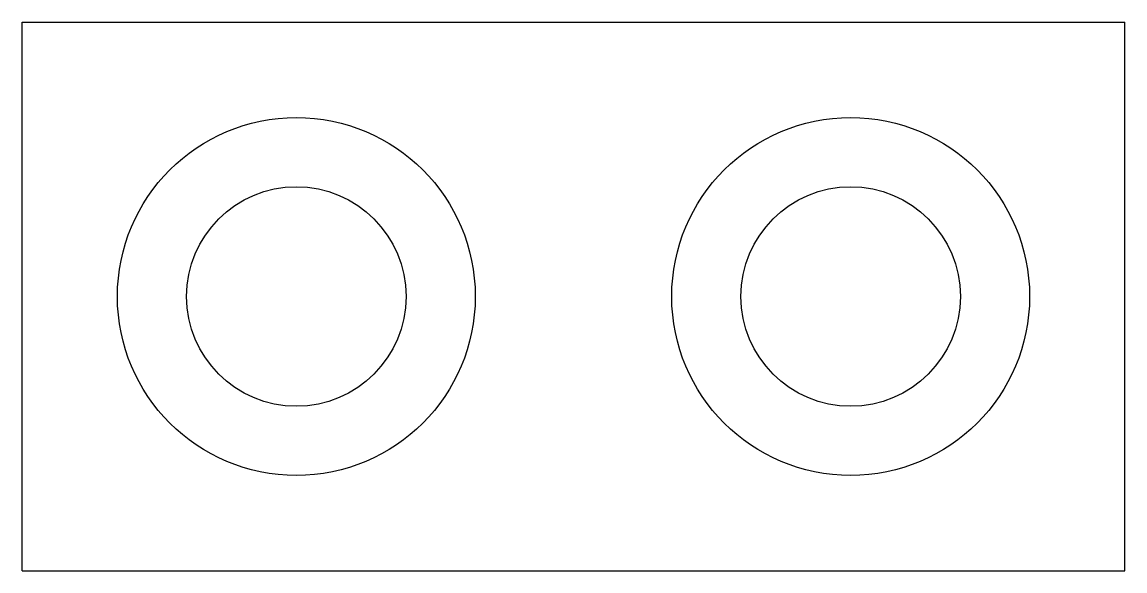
# Model space of a CAD drawing. Header units: inches. Extents: x 0 to 11.9, y 0 to 5.9.
import ezdxf

# ---------------------------------------------------------------- set-up
doc = ezdxf.new("R2010")
doc.units = ezdxf.units.IN
doc.header["$MEASUREMENT"] = 0
doc.layers.add('CUT', color=7, linetype='Continuous')

msp = doc.modelspace()

# ---------------------------------------------------------------- linework, layer by layer
at = {"layer": 'CUT'}
for p, q in [((0, 0), (0, 5.9375)), ((0, 5.9375), (11.9375, 5.9375)), ((11.9375, 0), (11.9375, 5.9375)), ((0, 0), (11.9375, 0))]:
    msp.add_line(p, q, dxfattribs=at)
for centre, radius in [((2.96875, 2.96875), 1.9365), ((8.96875, 2.96875), 1.9365), ((2.96875, 2.96875), 1.1875), ((8.96875, 2.96875), 1.1875)]:
    msp.add_circle(centre, radius, dxfattribs=at)

doc.saveas('drawing.dxf')
